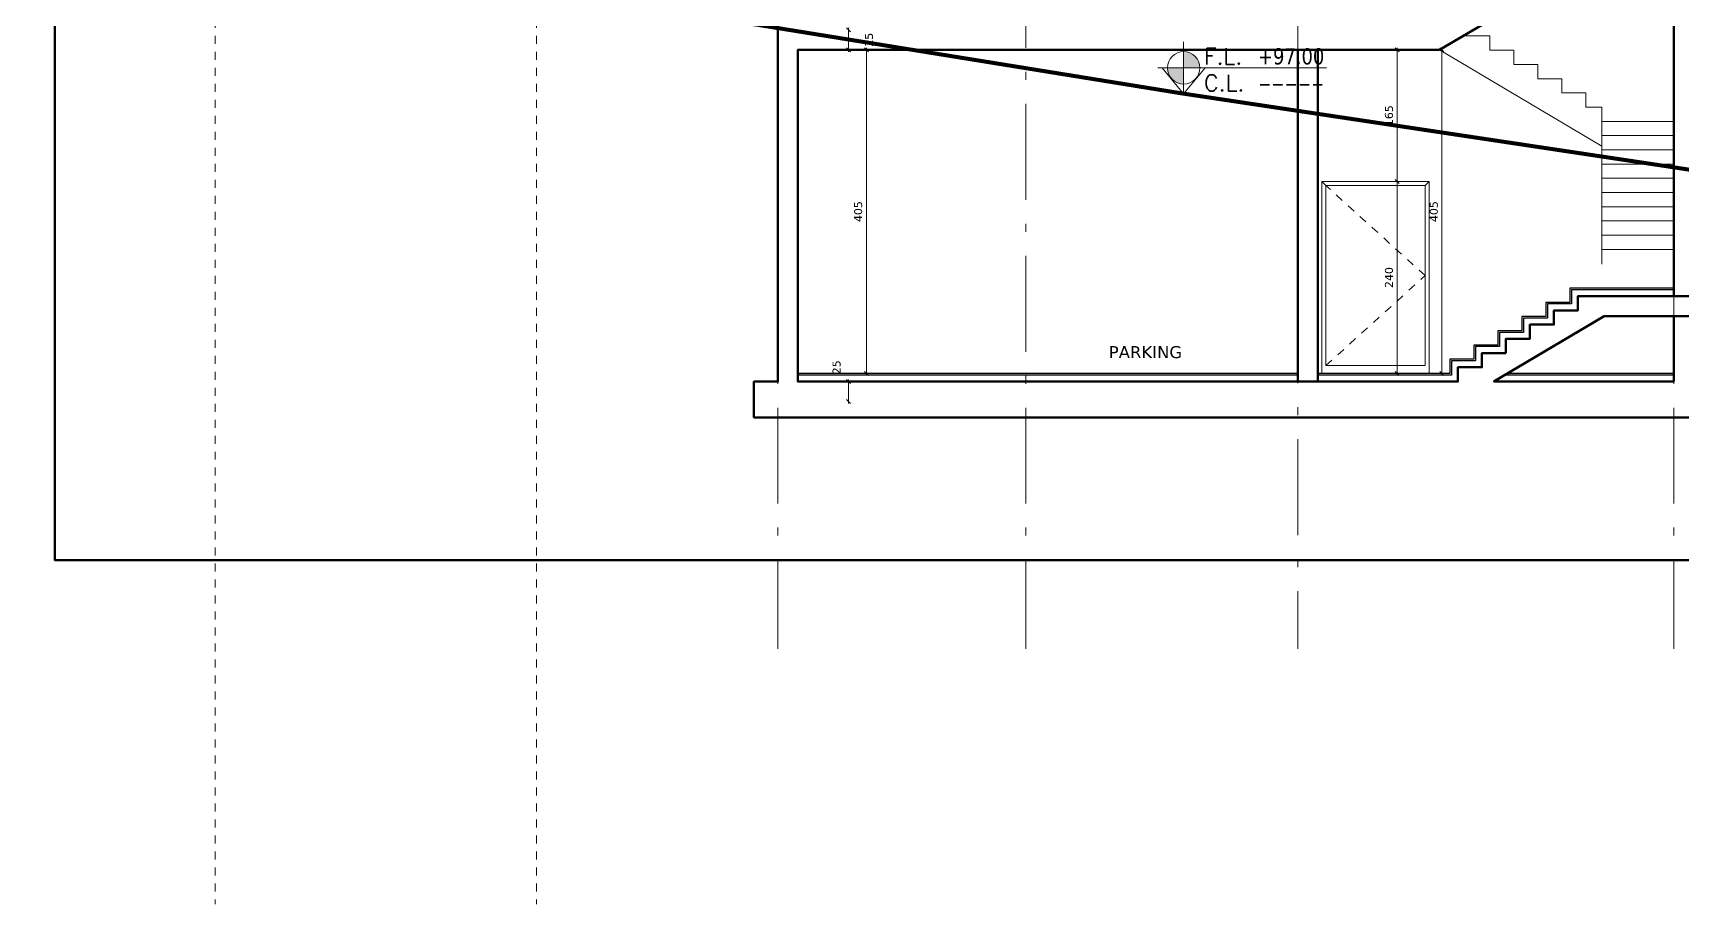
# Model space of a CAD drawing. Header units: inches. Extents: x -48 to 777, y -156 to 510.
# Drawn here: x 54.37 to 75, y -9.43 to 1.46 of the extents above; entities that cross this region are included whole.
import ezdxf
from ezdxf.enums import TextEntityAlignment as Align

# ---------------------------------------------------------------- set-up
doc = ezdxf.new("R2010")
doc.units = ezdxf.units.IN
doc.header["$MEASUREMENT"] = 0
for name, pattern in [('ACAD_ISO10W100', [18, 12, -3, 0, -3]), ('HIDDEN', [0.375, 0.25, -0.125]), ('NUHA', [1.45, 0.75, -0.25, 0.2, -0.25])]:
    doc.linetypes.add(name, pattern=pattern)
doc.layers.get('Defpoints').update_dxf_attribs({"lineweight": 5})
for name, color, linetype, lineweight in [('A-AXIS ST', 251, 'ACAD_ISO10W100', 5), ('A-DIM', 9, 'Continuous', 5), ('A-DOORS', 38, 'Continuous', 20), ('A-HIDDEN', 254, 'HIDDEN', 5), ('A-PILLARS', 1, 'Continuous', 60), ('A-SIGNS1', 20, 'Continuous', 15), ('A-SIGNS2', 30, 'Continuous', 15), ('A-STAIRS', 135, 'Continuous', 20), ('A-TEXT', 50, 'Continuous', 15), ('C-STONE', 42, 'Continuous', 30)]:
    doc.layers.add(name, color=color, linetype=linetype, lineweight=lineweight)
doc.styles.add('ROMAND', font='verdana.ttf')
doc.styles.add('ROMANS', font='romans__.ttf', dxfattribs={"height": 0.14})
doc.dimstyles.new('M-1.50', dxfattribs={"dimtxt": 0.1, "dimasz": 0.05, "dimexe": 0.025, "dimexo": 0.025, "dimgap": 0.05, "dimtad": 1, "dimlfac": 100, "dimrnd": 0.5, "dimzin": 9, "dimdsep": 46, "dimtxsty": 'ROMAND', "dimblk": 'OBLIQUE', "dimcen": 1, "dimdle": 0.025, "dimclrd": 256, "dimclre": 256, "dimclrt": 2, "dimadec": 0, "dimazin": 0, "dimtfac": 0.666667, "dimtmove": 2, "dimatfit": 3, "dimfxl": 0.04, "dimtolj": 1, "dimtzin": 5, "dimlwd": -1, "dimlwe": -1, "dimarcsym": 0})

# ---------------------------------------------------------------- blocks, each defined once
blk = doc.blocks.new('_Oblique')
at = {"color": 0, "linetype": 'ByBlock', "lineweight": -2}
blk.add_line((-0.5, -0.5), (0.5, 0.5), dxfattribs=at)
blk = doc.blocks.new('*D918')
at = {"layer": 'A-DIM', "transparency": 16777216}
blk.add_line((64.567, -3.172), (64.567, -2.872), dxfattribs=at)
at = {"layer": 'Defpoints', "color": 0, "transparency": 16777216}
for p in [(64.567, -2.897), (64.567, -2.897), (64.567, -3.147)]:
    blk.add_point(p, dxfattribs=at)
at = {"layer": 'A-DIM', "transparency": 16777216, "xscale": 0.05, "yscale": 0.05, "zscale": 0.05}
for p, rotation in [((64.567, -2.897), 90), ((64.567, -3.147), 270)]:
    blk.add_blockref('_Oblique', p, dxfattribs=dict(at, rotation=rotation))
at = {"layer": 'A-DIM', "color": 2, "transparency": 16777216, "insert": (64.418, -2.72), "char_height": 0.1, "attachment_point": 5, "rotation": 90, "style": 'ROMAND'}
blk.add_mtext('\\A1;25', dxfattribs=at)
blk = doc.blocks.new('*D919')
at = {"layer": 'A-DIM', "transparency": 16777216}
for p, q in [((64.592, 1.253), (64.815, 1.253)), ((64.79, -2.822), (64.79, 1.278))]:
    blk.add_line(p, q, dxfattribs=at)
at = {"layer": 'Defpoints', "color": 0, "transparency": 16777216}
for p in [(64.567, 1.253), (64.79, 1.253), (64.79, -2.797)]:
    blk.add_point(p, dxfattribs=at)
at = {"layer": 'A-DIM', "transparency": 16777216, "xscale": 0.05, "yscale": 0.05, "zscale": 0.05}
for p, rotation in [((64.79, 1.253), 90), ((64.79, -2.797), 270)]:
    blk.add_blockref('_Oblique', p, dxfattribs=dict(at, rotation=rotation))
at = {"layer": 'A-DIM', "color": 2, "transparency": 16777216, "insert": (64.688, -0.772), "char_height": 0.1, "attachment_point": 5, "rotation": 90, "style": 'ROMAND'}
blk.add_mtext('\\A1;405', dxfattribs=at)
blk = doc.blocks.new('*D920')
at = {"layer": 'A-DIM', "transparency": 16777216}
blk.add_line((64.567, 1.228), (64.567, 1.528), dxfattribs=at)
at = {"layer": 'Defpoints', "color": 0, "transparency": 16777216}
for p in [(64.567, 1.503), (64.567, 1.503), (64.567, 1.253)]:
    blk.add_point(p, dxfattribs=at)
at = {"layer": 'A-DIM', "transparency": 16777216, "xscale": 0.05, "yscale": 0.05, "zscale": 0.05}
for p, rotation in [((64.567, 1.503), 90), ((64.567, 1.253), 270)]:
    blk.add_blockref('_Oblique', p, dxfattribs=dict(at, rotation=rotation))
at = {"layer": 'A-DIM', "color": 2, "transparency": 16777216, "insert": (64.823, 1.378), "char_height": 0.1, "attachment_point": 5, "rotation": 90, "style": 'ROMAND'}
blk.add_mtext('\\A1;25', dxfattribs=at)
blk = doc.blocks.new('*D926')
at = {"layer": 'A-DIM', "transparency": 16777216}
blk.add_line((71.985, -2.822), (71.985, 1.278), dxfattribs=at)
at = {"layer": 'Defpoints', "color": 0, "transparency": 16777216}
for p in [(71.985, 1.253), (71.985, 1.253), (71.985, -2.797)]:
    blk.add_point(p, dxfattribs=at)
at = {"layer": 'A-DIM', "transparency": 16777216, "xscale": 0.05, "yscale": 0.05, "zscale": 0.05}
for p, rotation in [((71.985, 1.253), 90), ((71.985, -2.797), 270)]:
    blk.add_blockref('_Oblique', p, dxfattribs=dict(at, rotation=rotation))
at = {"layer": 'A-DIM', "color": 2, "transparency": 16777216, "insert": (71.883, -0.772), "char_height": 0.1, "attachment_point": 5, "rotation": 90, "style": 'ROMAND'}
blk.add_mtext('\\A1;405', dxfattribs=at)
blk = doc.blocks.new('*D927')
at = {"layer": 'A-DIM', "transparency": 16777216}
for p, q in [((71.425, -0.372), (71.425, -2.822)), ((71.45, -2.797), (71.45, -2.797))]:
    blk.add_line(p, q, dxfattribs=at)
at = {"layer": 'Defpoints', "color": 0, "transparency": 16777216}
for p in [(71.425, -0.397), (71.425, -2.797), (71.425, -2.797)]:
    blk.add_point(p, dxfattribs=at)
at = {"layer": 'A-DIM', "transparency": 16777216, "xscale": 0.05, "yscale": 0.05, "zscale": 0.05}
for p, rotation in [((71.425, -0.397), 90), ((71.425, -2.797), 270)]:
    blk.add_blockref('_Oblique', p, dxfattribs=dict(at, rotation=rotation))
at = {"layer": 'A-DIM', "color": 2, "transparency": 16777216, "insert": (71.323, -1.597), "char_height": 0.1, "attachment_point": 5, "rotation": 90, "style": 'ROMAND'}
blk.add_mtext('\\A1;240', dxfattribs=at)
blk = doc.blocks.new('*D928')
at = {"layer": 'A-DIM', "transparency": 16777216}
blk.add_line((71.425, -0.422), (71.425, 1.278), dxfattribs=at)
at = {"layer": 'Defpoints', "color": 0, "transparency": 16777216}
for p in [(71.425, 1.253), (71.425, 1.253), (71.425, -0.397)]:
    blk.add_point(p, dxfattribs=at)
at = {"layer": 'A-DIM', "transparency": 16777216, "xscale": 0.05, "yscale": 0.05, "zscale": 0.05}
for p, rotation in [((71.425, 1.253), 90), ((71.425, -0.397), 270)]:
    blk.add_blockref('_Oblique', p, dxfattribs=dict(at, rotation=rotation))
at = {"layer": 'A-DIM', "color": 2, "transparency": 16777216, "insert": (71.323, 0.428), "char_height": 0.1, "attachment_point": 5, "rotation": 90, "style": 'ROMAND'}
blk.add_mtext('\\A1;165', dxfattribs=at)
blk = doc.blocks.new('GXFHGCGFCD')
at = {"layer": 'A-SIGNS1', "linetype": 'NUHA'}
h = blk.add_hatch(color=256, dxfattribs=at)
h.paths.add_polyline_path([(90.382, 61.33), (90.382, 61.17), (90.542, 61.17, 0.414214)])
h.paths.add_polyline_path([(90.382, 61.17), (90.222, 61.17, 0.414214), (90.382, 61.01)])
at = {"layer": 'A-SIGNS1'}
for p, q in [((90.382, 60.914), (90.382, 61.426)), ((90.126, 61.17), (91.79, 61.17))]:
    blk.add_line(p, q, dxfattribs=at)
blk.add_circle((90.382, 61.17), 0.16, dxfattribs=at)
blk = doc.blocks.new('DGXFHXFGDFD')
at = {"layer": 'A-SIGNS1'}
blk.add_blockref('GXFHGCGFCD', (0, 0), dxfattribs=at)
at = {"layer": 'A-SIGNS2', "linetype": 'NUHA', "style": 'ROMANS'}
for s, p in [('F.L.', (90.583, 61.203)), ('C.L.', (90.583, 60.941))]:
    blk.add_text(s, height=0.16, dxfattribs=at).set_placement(p)
at = {"layer": 'A-SIGNS2', "style": 'ROMANS', "width": 0.910135, "flags": 4}
for tag, p, p2 in [('NIV.FINI', (91.116, 61.203), (91.79, 61.203)), ('NIV.BETON', (91.116, 60.941), (91.79, 60.941))]:
    blk.add_attdef(tag, text='', height=0.16, dxfattribs=at).set_placement(p, p2, align=Align.FIT)
blk = doc.blocks.new('land 1')
at = {"layer": 'A-HIDDEN', "const_width": 0.05}
blk.add_lwpolyline([(54.398, -84.31), (56.311, -84.31), (56.448, -84.51), (56.448, -84.51), (56.83, -85.51), (57.289, -86.51), (62.573, -87.51), (68.756, -88.51), (75.405, -89.51), (82.346, -90.51), (88.715, -91.51), (102.502, -92.51), (108.386, -93.51), (114.473, -93.937), (114.473, -93.937)], dxfattribs=at)
at = {"layer": 'A-SIGNS1'}
blk.add_lwpolyline([(69.024, -88.186), (68.756, -88.51), (68.486, -88.186)], dxfattribs=at)
ref = blk.add_blockref('DGXFHXFGDFD', (-45.776, -165.701), dxfattribs=dict(at, xscale=1.267200000000003, yscale=1.267200000000003, zscale=1.267200000000003))
ref.add_attrib('NIV.FINI', '+97.00', dxfattribs={"layer": 'A-SIGNS2', "height": 0.2028, "style": 'ROMAND', "width": 0.797031}).set_placement((69.686, -88.144), (70.514, -88.144), align=Align.FIT)
ref.add_attrib('NIV.BETON', '-----', dxfattribs={"layer": 'A-SIGNS2', "height": 0.2028, "style": 'ROMAND', "width": 1.307645}).set_placement((69.686, -88.476), (70.514, -88.476), align=Align.FIT)

msp = doc.modelspace()

# ---------------------------------------------------------------- linework, layer by layer
at = {"layer": 'A-AXIS ST', "ltscale": 0.1}
for p, q in [((63.68486, 19.57489), (63.68486, -6.24258)), ((66.78473, 19.57489), (66.78473, -6.24258)), ((74.88472, 19.57489), (74.88472, -6.24258)), ((70.18472, 15.38024), (70.18472, -6.24258))]:
    msp.add_line(p, q, dxfattribs=at)
at = {"layer": 'A-DOORS'}
for p, q in [((70.48472, -0.39744), (70.48472, -2.79744)), ((71.82472, -0.39744), (70.48472, -0.39744)), ((70.53472, -0.44744), (70.48472, -0.39744)), ((71.77472, -0.44744), (71.82472, -0.39744)), ((71.82472, -0.39744), (71.82472, -2.79744))]:
    msp.add_line(p, q, dxfattribs=at)
msp.add_lwpolyline([(71.77472, -0.44744), (70.53472, -0.44744), (70.53472, -2.69744), (71.77472, -2.69744)], close=True, dxfattribs=at)
at = {"layer": 'A-HIDDEN', "ltscale": 0.4}
for p, q in [((56.64994, 21.62487), (56.64994, -9.43349)), ((60.6686, 21.62487), (60.6686, -9.43349))]:
    msp.add_line(p, q, dxfattribs=at)
msp.add_lwpolyline([(70.53472, -2.69744), (71.77472, -1.57244), (70.53472, -0.44744)], dxfattribs=at)
at = {"layer": 'A-PILLARS'}
for p, q in [((70.18472, 1.25256), (70.18472, -2.89747)), ((70.43472, 1.25256), (70.43472, -2.89747)), ((74.88472, -2.07948), (74.88472, -2.89748))]:
    msp.add_line(p, q, dxfattribs=at)
for points in [[(63.68472, 7.95256), (71.95383, 7.95256), (74.13906, 9.23456), (74.88472, 9.23456), (74.88472, 6.08456), (73.78472, 6.08456), (73.78472, 5.90856), (73.48472, 5.90856), (73.48472, 5.73256), (73.18472, 5.73256), (73.18472, 5.55656), (72.88472, 5.55656), (72.88472, 5.38056), (72.58472, 5.38056), (72.58472, 5.20456), (72.28472, 5.20456), (72.28472, 5.02856), (71.98472, 5.02856), (71.98472, 4.85256), (63.68473, 4.85256), (63.68472, -2.89744), (63.38472, -2.89744), (63.38472, -3.34748), (89.43629, -3.34748)], [(54.64435, 4.90252), (54.64435, -5.13079), (112.30077, -5.13079), (112.30077, -4.59864)], [(74.88472, -1.82948), (74.88472, 2.53456), (74.13906, 2.53456), (71.95383, 1.25256), (63.93472, 1.25256), (63.93472, -2.89744), (72.18472, -2.89748), (72.18472, -2.71948), (72.48472, -2.71948), (72.48472, -2.54148), (72.78472, -2.54148)], [(75.08629, -1.82948), (73.68472, -1.82948), (73.68472, -2.00748), (73.38472, -2.00748), (73.38472, -2.18548), (73.08472, -2.18548), (73.08472, -2.36348), (72.78472, -2.36348), (72.78472, -2.54148)], [(75.08629, -2.07948), (74.01208, -2.07948), (72.63342, -2.89748), (74.88472, -2.89748)]]:
    msp.add_lwpolyline(points, dxfattribs=at)
at = {"layer": 'A-STAIRS'}
for p, q in [((73.98472, 0.04756), (71.95383, 1.25256)), ((73.98472, 0.43456), (73.98472, 0.25656)), ((73.98472, 0.35656), (74.88472, 0.35656)), ((73.98472, 0.25656), (73.98472, -1.42948)), ((73.98472, 0.17856), (74.88472, 0.17856)), ((73.98472, 0.00056), (74.88472, 0.00056)), ((73.98472, -0.17744), (74.88472, -0.17744)), ((73.98472, -0.35544), (74.88472, -0.35544)), ((73.98472, -0.53344), (74.88472, -0.53344)), ((73.98472, -0.71144), (74.88472, -0.71144)), ((73.98472, -0.88944), (74.88472, -0.88944)), ((73.98472, -1.06744), (74.88472, -1.06744)), ((73.98472, -1.24544), (74.88472, -1.24544))]:
    msp.add_line(p, q, dxfattribs=at)
msp.add_lwpolyline([(72.28472, 1.44668), (72.28472, 1.42456), (72.58472, 1.42456), (72.58472, 1.24656), (72.88472, 1.24656), (72.88472, 1.06856), (73.18472, 1.06856), (73.18472, 0.89056), (73.48472, 0.89056), (73.48472, 0.71256), (73.78472, 0.71256), (73.78472, 0.53456), (73.98472, 0.53456), (73.98472, 0.25656)], dxfattribs=at)
at = {"layer": 'C-STONE'}
for p, q in [((70.18472, -2.79744), (63.93472, -2.79744)), ((70.18472, -2.81744), (63.93472, -2.81744)), ((72.08472, -2.79744), (70.43472, -2.79744)), ((74.88472, -2.81744), (72.76833, -2.81744)), ((74.88472, -2.79744), (72.80203, -2.79744))]:
    msp.add_line(p, q, dxfattribs=at)
for points in [[(74.88472, -1.74948), (73.60472, -1.74948), (73.60472, -1.92748), (73.30472, -1.92748), (73.30472, -2.10548), (73.00472, -2.10548), (73.00472, -2.28348), (72.70472, -2.28348), (72.70472, -2.46148), (72.40472, -2.46148), (72.40472, -2.63948), (72.10472, -2.63948), (72.10472, -2.81744), (70.43472, -2.81744)], [(74.88472, -1.72948), (73.58472, -1.72948), (73.58472, -1.90748), (73.28472, -1.90748), (73.28472, -2.08548), (72.98472, -2.08548), (72.98472, -2.26348), (72.68472, -2.26348), (72.68472, -2.44148), (72.38472, -2.44148), (72.38472, -2.61948), (72.08472, -2.61948), (72.08472, -2.79748)]]:
    msp.add_lwpolyline(points, dxfattribs=at)

# ---------------------------------------------------------------- block references
at = {"layer": 'A-DIM'}
msp.add_blockref('land 1', (0, 89.21287), dxfattribs=at)

# ---------------------------------------------------------------- texts
at = {"layer": 'A-TEXT', "insert": (67.82016, -2.45527), "char_height": 0.15, "width": 2.3447222, "attachment_point": 1, "style": 'ROMAND'}
msp.add_mtext('PARKING', dxfattribs=at)

# ---------------------------------------------------------------- dimensions: what is measured, and where the dimension line sits
at = {"layer": 'A-DIM'}
for base, p1, p2, picture, middle in [((64.56705, 1.50256), (64.56705, 1.25256), (64.56705, 1.50256), '*D920', (64.82329, 1.37756)), ((64.79047, 1.25256), (64.79047, -2.79744), (64.56705, 1.25256), '*D919', (64.68842, -0.77244)), ((71.42546, 1.25256), (71.42546, -0.39744), (71.42546, 1.25256), '*D928', (71.32348, 0.42756)), ((71.98472, 1.25256), (71.98472, -2.79744), (71.98472, 1.25256), '*D926', (71.88268, -0.77244)), ((71.42546, -2.79748), (71.42546, -0.39744), (71.42545, -2.79748), '*D927', (71.32338, -1.59746))]:
    dim = msp.add_linear_dim(base=base, p1=p1, p2=p2, angle=90, dimstyle='M-1.50', dxfattribs=at)
    dim.commit()
    dim.dimension.update_dxf_attribs({"geometry": picture, "text_midpoint": middle})
dim = msp.add_linear_dim(base=(64.56705, -2.89748), p1=(64.56705, -3.14748), p2=(64.56705, -2.89748), angle=90, dimstyle='M-1.50', dxfattribs=at)
dim.commit()
dim.dimension.update_dxf_attribs({"geometry": '*D918', "text_midpoint": (64.41787, -2.71973), "dimtype": 160})

doc.saveas('drawing.dxf')
